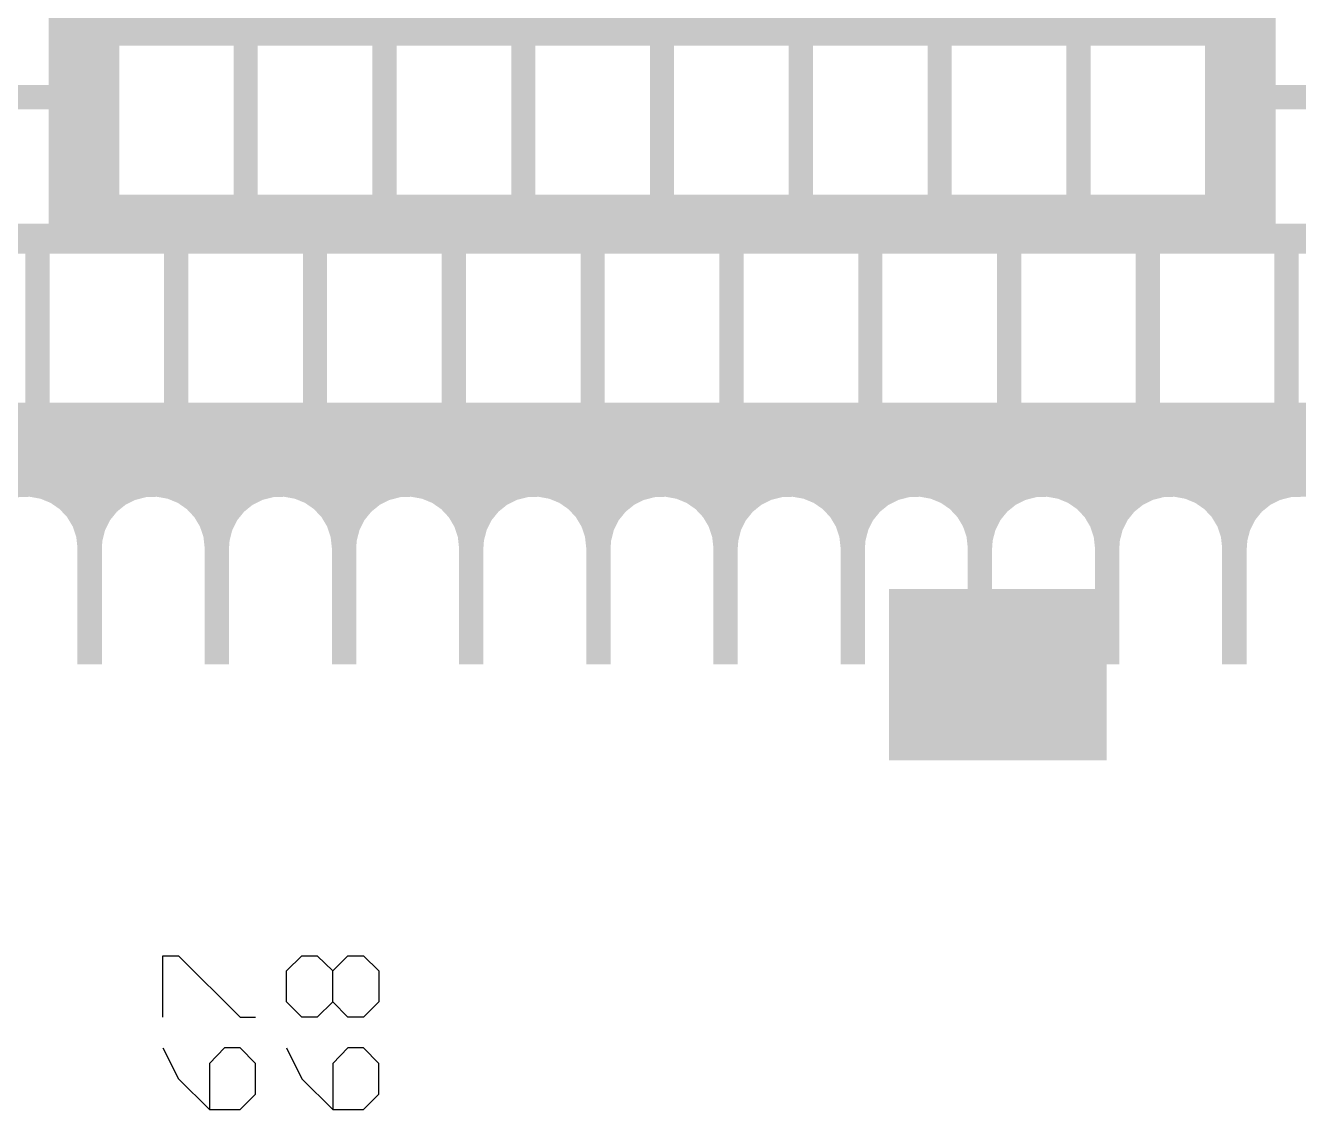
# Model space of a CAD drawing. Extents: x 0 to 3.48, y -0.08 to 2.34.
# Drawn here: x 1.234 to 1.6674, y 1.1673 to 1.5365 of the extents above; entities that cross this region are included whole.
import ezdxf

# ---------------------------------------------------------------- set-up
doc = ezdxf.new("R2010")
doc.units = 0
doc.layers.add('GBS', color=7, linetype='Continuous')
doc.layers.add('GTO', color=7, linetype='Continuous')

msp = doc.modelspace()

# ---------------------------------------------------------------- linework, layer by layer
at = {"layer": 'GBS'}
for points in [[(1.52795, 1.28625), (1.52795, 1.34455), (1.60205, 1.28625), (1.60205, 1.34455)], [(1.52796, 1.34455), (1.52796, 1.34455), (1.60205, 1.34455), (1.52796, 1.34455)]]:
    msp.add_solid(points, dxfattribs=at)
at = {"layer": 'GTO'}
for points in [[(1.2808, 1.1988), (1.2808, 1.2197), (1.2861, 1.2197), (1.3071, 1.1988), (1.3123, 1.1988)], [(1.3281, 1.1988), (1.3229, 1.204), (1.3229, 1.2145), (1.3281, 1.2197), (1.3333, 1.2197), (1.3386, 1.2145), (1.3438, 1.2197), (1.3491, 1.2197), (1.3543, 1.2145), (1.3543, 1.204), (1.3491, 1.1988), (1.3438, 1.1988), (1.3386, 1.204), (1.3333, 1.1988), (1.3281, 1.1988)], [(1.3386, 1.204), (1.3386, 1.2145)], [(1.2808, 1.1883), (1.2861, 1.1778), (1.2966, 1.1673), (1.3071, 1.1673), (1.3123, 1.1725), (1.3123, 1.183), (1.3071, 1.1883), (1.3018, 1.1883), (1.2966, 1.183), (1.2966, 1.1673)], [(1.3229, 1.1883), (1.3281, 1.1778), (1.3386, 1.1673), (1.3491, 1.1673), (1.3543, 1.1725), (1.3543, 1.183), (1.3491, 1.1883), (1.3438, 1.1883), (1.3386, 1.183), (1.3386, 1.1673)]]:
    msp.add_lwpolyline(points, dxfattribs=at)
for points in [[(1.24188, 1.52968), (1.24188, 1.55529), (1.65963, 1.52968), (1.65963, 1.55529)], [(1.24188, 1.52967), (1.24188, 1.52968), (1.2659, 1.52967), (1.26591, 1.52968)], [(1.24188, 1.51631), (1.24188, 1.52967), (1.2659, 1.51631), (1.2659, 1.52967)], [(1.3049, 1.52967), (1.30489, 1.52968), (1.3131, 1.52967), (1.31311, 1.52968)], [(1.3049, 1.47893), (1.3049, 1.52967), (1.3131, 1.47893), (1.3131, 1.52967)], [(1.3521, 1.52967), (1.35209, 1.52968), (1.3604, 1.52967), (1.36041, 1.52968)], [(1.3521, 1.47893), (1.3521, 1.52967), (1.3604, 1.47893), (1.3604, 1.52967)], [(1.3994, 1.52967), (1.39939, 1.52968), (1.4076, 1.52967), (1.40761, 1.52968)], [(1.3994, 1.47893), (1.3994, 1.52967), (1.4076, 1.47893), (1.4076, 1.52967)], [(1.4466, 1.52967), (1.44659, 1.52968), (1.4548, 1.52967), (1.45481, 1.52968)], [(1.4466, 1.47893), (1.4466, 1.52967), (1.4548, 1.47893), (1.4548, 1.52967)], [(1.4938, 1.52967), (1.49379, 1.52968), (1.5021, 1.52967), (1.50211, 1.52968)], [(1.4938, 1.47893), (1.4938, 1.52967), (1.5021, 1.47893), (1.5021, 1.52967)], [(1.5411, 1.52967), (1.54109, 1.52968), (1.5493, 1.52967), (1.54931, 1.52968)], [(1.5411, 1.47893), (1.5411, 1.52967), (1.5493, 1.47893), (1.5493, 1.52967)], [(1.5883, 1.52967), (1.58829, 1.52968), (1.5966, 1.52967), (1.59661, 1.52968)], [(1.5883, 1.47893), (1.5883, 1.52967), (1.5966, 1.47893), (1.5966, 1.52967)], [(1.63559, 1.52968), (1.59661, 1.52968), (1.65963, 1.52968)], [(1.6356, 1.52967), (1.63559, 1.52968), (1.65963, 1.52967), (1.65963, 1.52968)], [(1.6356, 1.51631), (1.6356, 1.52967), (1.65963, 1.51631), (1.65963, 1.52967)], [(1.15011, 1.51565), (1.14854, 1.5163), (1.2659, 1.51565), (1.2659, 1.5163)], [(1.14854, 1.5163), (1.14854, 1.5163), (1.24187, 1.5163), (1.19113, 1.5163)], [(1.15318, 1.51351), (1.15011, 1.51565), (1.2659, 1.51351), (1.2659, 1.51565)], [(1.15572, 1.51078), (1.15318, 1.51351), (1.2659, 1.51078), (1.2659, 1.51351)], [(1.24187, 1.5163), (1.24188, 1.51631), (1.2659, 1.5163), (1.2659, 1.51631)], [(1.6356, 1.5163), (1.6356, 1.51631), (1.65963, 1.5163), (1.65963, 1.51631)], [(1.6356, 1.51622), (1.6356, 1.5163), (1.75244, 1.51622), (1.75267, 1.5163)], [(1.6356, 1.5163), (1.6356, 1.5163), (1.71037, 1.5163), (1.65963, 1.5163)], [(1.6356, 1.51432), (1.6356, 1.51622), (1.74923, 1.51432), (1.75244, 1.51622)], [(1.6356, 1.51178), (1.6356, 1.51432), (1.74649, 1.51178), (1.74923, 1.51432)], [(1.15736, 1.508), (1.15572, 1.51078), (1.2659, 1.508), (1.2659, 1.51078)], [(1.6356, 1.50871), (1.6356, 1.51178), (1.74435, 1.50871), (1.74649, 1.51178)], [(1.6356, 1.508), (1.6356, 1.50871), (1.74406, 1.508), (1.74435, 1.50871)], [(1.24188, 1.50799), (1.24187, 1.508), (1.2659, 1.50799), (1.2659, 1.508)], [(1.24188, 1.47893), (1.24188, 1.50799), (1.2659, 1.47893), (1.2659, 1.50799)], [(1.6356, 1.50799), (1.6356, 1.508), (1.65963, 1.50799), (1.65963, 1.508)], [(1.6356, 1.47893), (1.6356, 1.50799), (1.65963, 1.47893), (1.65963, 1.50799)], [(1.24188, 1.46901), (1.24188, 1.47893), (1.65963, 1.46901), (1.65963, 1.47893)], [(1.24188, 1.47893), (1.24188, 1.47893), (1.30489, 1.47893), (1.26591, 1.47893)], [(1.24188, 1.47893), (1.24188, 1.47893), (1.26591, 1.47893), (1.2659, 1.47893)], [(1.30489, 1.47893), (1.30489, 1.47893), (1.35209, 1.47893), (1.31311, 1.47893)], [(1.30489, 1.47893), (1.3049, 1.47893), (1.31311, 1.47893), (1.3131, 1.47893)], [(1.35209, 1.47893), (1.35209, 1.47893), (1.39939, 1.47893), (1.36041, 1.47893)], [(1.35209, 1.47893), (1.3521, 1.47893), (1.36041, 1.47893), (1.3604, 1.47893)], [(1.39939, 1.47893), (1.39939, 1.47893), (1.44659, 1.47893), (1.40761, 1.47893)], [(1.39939, 1.47893), (1.3994, 1.47893), (1.40761, 1.47893), (1.4076, 1.47893)], [(1.44659, 1.47893), (1.44659, 1.47893), (1.49379, 1.47893), (1.45481, 1.47893)], [(1.44659, 1.47893), (1.4466, 1.47893), (1.45481, 1.47893), (1.4548, 1.47893)], [(1.49379, 1.47893), (1.49379, 1.47893), (1.54109, 1.47893), (1.50211, 1.47893)], [(1.49379, 1.47893), (1.4938, 1.47893), (1.50211, 1.47893), (1.5021, 1.47893)], [(1.54109, 1.47893), (1.54109, 1.47893), (1.58829, 1.47893), (1.54931, 1.47893)], [(1.54109, 1.47893), (1.5411, 1.47893), (1.54931, 1.47893), (1.5493, 1.47893)], [(1.58829, 1.47893), (1.58829, 1.47893), (1.63559, 1.47893), (1.59661, 1.47893)], [(1.58829, 1.47893), (1.5883, 1.47893), (1.59661, 1.47893), (1.5966, 1.47893)], [(1.15479, 1.46848), (1.1543, 1.469), (1.74649, 1.46848), (1.74705, 1.469)], [(1.1543, 1.469), (1.1543, 1.469), (1.24187, 1.469), (1.19113, 1.469)], [(1.15572, 1.46748), (1.15479, 1.46848), (1.74579, 1.46748), (1.74649, 1.46848)], [(1.15694, 1.46541), (1.15572, 1.46748), (1.74435, 1.46541), (1.74579, 1.46748)], [(1.15762, 1.46426), (1.15694, 1.46541), (1.74388, 1.46426), (1.74435, 1.46541)], [(1.24187, 1.469), (1.24188, 1.46901), (1.65963, 1.469), (1.65963, 1.46901)], [(1.24187, 1.469), (1.24187, 1.469), (1.71037, 1.469), (1.65963, 1.469)], [(1.15839, 1.46196), (1.15762, 1.46426), (1.74292, 1.46196), (1.74388, 1.46426)], [(1.1588, 1.46071), (1.15839, 1.46196), (1.74269, 1.46071), (1.74292, 1.46196)], [(1.15901, 1.45878), (1.1588, 1.46071), (1.74234, 1.45878), (1.74269, 1.46071)], [(1.234, 1.45877), (1.23399, 1.45878), (1.2422, 1.45877), (1.24221, 1.45878)], [(1.234, 1.40803), (1.234, 1.45877), (1.2422, 1.40803), (1.2422, 1.45877)], [(1.2812, 1.45877), (1.28119, 1.45878), (1.2895, 1.45877), (1.28951, 1.45878)], [(1.2812, 1.40803), (1.2812, 1.45877), (1.2895, 1.40803), (1.2895, 1.45877)], [(1.3285, 1.45877), (1.32849, 1.45878), (1.3367, 1.45877), (1.33671, 1.45878)], [(1.3285, 1.40803), (1.3285, 1.45877), (1.3367, 1.40803), (1.3367, 1.45877)], [(1.3757, 1.45877), (1.37569, 1.45878), (1.384, 1.45877), (1.38401, 1.45878)], [(1.3757, 1.40803), (1.3757, 1.45877), (1.384, 1.40803), (1.384, 1.45877)], [(1.423, 1.45877), (1.42299, 1.45878), (1.4312, 1.45877), (1.43121, 1.45878)], [(1.423, 1.40803), (1.423, 1.45877), (1.4312, 1.40803), (1.4312, 1.45877)], [(1.4702, 1.45877), (1.47019, 1.45878), (1.4785, 1.45877), (1.47851, 1.45878)], [(1.4702, 1.40803), (1.4702, 1.45877), (1.4785, 1.40803), (1.4785, 1.45877)], [(1.5175, 1.45877), (1.51749, 1.45878), (1.5257, 1.45877), (1.52571, 1.45878)], [(1.5175, 1.40803), (1.5175, 1.45877), (1.5257, 1.40803), (1.5257, 1.45877)], [(1.5647, 1.45877), (1.56469, 1.45878), (1.573, 1.45877), (1.57301, 1.45878)], [(1.5647, 1.40803), (1.5647, 1.45877), (1.573, 1.40803), (1.573, 1.45877)], [(1.612, 1.45877), (1.61199, 1.45878), (1.6202, 1.45877), (1.62021, 1.45878)], [(1.612, 1.40803), (1.612, 1.45877), (1.6202, 1.40803), (1.6202, 1.45877)], [(1.6592, 1.45877), (1.65919, 1.45878), (1.6674, 1.45877), (1.66741, 1.45878)], [(1.6592, 1.40803), (1.6592, 1.45877), (1.6674, 1.40803), (1.6674, 1.45877)], [(1.15561, 1.40322), (1.15705, 1.40529), (1.74568, 1.40322), (1.74446, 1.40529)], [(1.15705, 1.40529), (1.15753, 1.40644), (1.74446, 1.40529), (1.74378, 1.40644)], [(1.15753, 1.40644), (1.15819, 1.40803), (1.74378, 1.40644), (1.74325, 1.40803)], [(1.23399, 1.40803), (1.23399, 1.40803), (1.28119, 1.40803), (1.24221, 1.40803)], [(1.23399, 1.40803), (1.234, 1.40803), (1.24221, 1.40803), (1.2422, 1.40803)], [(1.28119, 1.40803), (1.28119, 1.40803), (1.32849, 1.40803), (1.28951, 1.40803)], [(1.28119, 1.40803), (1.2812, 1.40803), (1.28951, 1.40803), (1.2895, 1.40803)], [(1.32849, 1.40803), (1.32849, 1.40803), (1.37569, 1.40803), (1.33671, 1.40803)], [(1.32849, 1.40803), (1.3285, 1.40803), (1.33671, 1.40803), (1.3367, 1.40803)], [(1.37569, 1.40803), (1.37569, 1.40803), (1.42299, 1.40803), (1.38401, 1.40803)], [(1.37569, 1.40803), (1.3757, 1.40803), (1.38401, 1.40803), (1.384, 1.40803)], [(1.42299, 1.40803), (1.42299, 1.40803), (1.47019, 1.40803), (1.43121, 1.40803)], [(1.42299, 1.40803), (1.423, 1.40803), (1.43121, 1.40803), (1.4312, 1.40803)], [(1.47019, 1.40803), (1.47019, 1.40803), (1.51749, 1.40803), (1.47851, 1.40803)], [(1.47019, 1.40803), (1.4702, 1.40803), (1.47851, 1.40803), (1.4785, 1.40803)], [(1.51749, 1.40803), (1.51749, 1.40803), (1.56469, 1.40803), (1.52571, 1.40803)], [(1.51749, 1.40803), (1.5175, 1.40803), (1.52571, 1.40803), (1.5257, 1.40803)], [(1.56469, 1.40803), (1.56469, 1.40803), (1.61199, 1.40803), (1.57301, 1.40803)], [(1.56469, 1.40803), (1.5647, 1.40803), (1.57301, 1.40803), (1.573, 1.40803)], [(1.61199, 1.40803), (1.61199, 1.40803), (1.65919, 1.40803), (1.62021, 1.40803)], [(1.61199, 1.40803), (1.612, 1.40803), (1.62021, 1.40803), (1.6202, 1.40803)], [(1.65919, 1.40803), (1.65919, 1.40803), (1.70639, 1.40803), (1.66741, 1.40803)], [(1.65919, 1.40803), (1.6592, 1.40803), (1.66741, 1.40803), (1.6674, 1.40803)], [(1.15218, 1.39968), (1.15304, 1.40049), (1.74938, 1.39968), (1.74823, 1.40049)], [(1.15304, 1.40049), (1.15491, 1.40222), (1.74823, 1.40049), (1.74661, 1.40222)], [(1.15491, 1.40222), (1.15561, 1.40322), (1.74661, 1.40222), (1.74568, 1.40322)], [(1.10825, 1.376), (1.10825, 1.3962), (1.80115, 1.376), (1.80115, 1.3962)], [(1.10825, 1.3962), (1.10825, 1.3962), (1.80115, 1.3962), (1.7597, 1.3962)], [(1.1417, 1.3962), (1.14214, 1.39625), (1.7597, 1.3962), (1.75842, 1.39625)], [(1.14214, 1.39625), (1.14542, 1.3966), (1.75842, 1.39625), (1.75649, 1.3966)], [(1.14542, 1.3966), (1.14638, 1.39692), (1.75649, 1.3966), (1.75474, 1.39692)], [(1.14638, 1.39692), (1.14896, 1.39778), (1.75474, 1.39692), (1.75268, 1.39778)], [(1.14896, 1.39778), (1.14993, 1.39835), (1.75268, 1.39778), (1.75129, 1.39835)], [(1.14993, 1.39835), (1.15218, 1.39968), (1.75129, 1.39835), (1.74938, 1.39968)], [(1.1929, 1.37587), (1.19213, 1.376), (1.2317, 1.37587), (1.23543, 1.376)], [(1.23619, 1.37587), (1.23543, 1.376), (1.275, 1.37587), (1.27873, 1.376)], [(1.23911, 1.37534), (1.23619, 1.37587), (1.27296, 1.37534), (1.275, 1.37587)], [(1.24009, 1.37494), (1.23911, 1.37534), (1.27138, 1.37494), (1.27296, 1.37534)], [(1.24256, 1.37392), (1.24009, 1.37494), (1.26934, 1.37392), (1.27138, 1.37494)], [(1.2795, 1.37587), (1.27873, 1.376), (1.3183, 1.37587), (1.32203, 1.376)], [(1.28241, 1.37534), (1.2795, 1.37587), (1.31626, 1.37534), (1.3183, 1.37587)], [(1.28339, 1.37494), (1.28241, 1.37534), (1.31468, 1.37494), (1.31626, 1.37534)], [(1.28586, 1.37392), (1.28339, 1.37494), (1.31264, 1.37392), (1.31468, 1.37494)], [(1.32279, 1.37587), (1.32203, 1.376), (1.3616, 1.37587), (1.36533, 1.376)], [(1.32571, 1.37534), (1.32279, 1.37587), (1.35956, 1.37534), (1.3616, 1.37587)], [(1.32669, 1.37494), (1.32571, 1.37534), (1.35798, 1.37494), (1.35956, 1.37534)], [(1.32916, 1.37392), (1.32669, 1.37494), (1.35594, 1.37392), (1.35798, 1.37494)], [(1.3661, 1.37587), (1.36533, 1.376), (1.4049, 1.37587), (1.40863, 1.376)], [(1.36901, 1.37534), (1.3661, 1.37587), (1.40286, 1.37534), (1.4049, 1.37587)], [(1.36999, 1.37494), (1.36901, 1.37534), (1.40128, 1.37494), (1.40286, 1.37534)], [(1.37246, 1.37392), (1.36999, 1.37494), (1.39924, 1.37392), (1.40128, 1.37494)], [(1.40939, 1.37587), (1.40863, 1.376), (1.4482, 1.37587), (1.45193, 1.376)], [(1.41231, 1.37534), (1.40939, 1.37587), (1.44616, 1.37534), (1.4482, 1.37587)], [(1.41329, 1.37494), (1.41231, 1.37534), (1.44458, 1.37494), (1.44616, 1.37534)], [(1.41576, 1.37392), (1.41329, 1.37494), (1.44254, 1.37392), (1.44458, 1.37494)], [(1.4527, 1.37587), (1.45193, 1.376), (1.4915, 1.37587), (1.49523, 1.376)], [(1.45561, 1.37534), (1.4527, 1.37587), (1.48946, 1.37534), (1.4915, 1.37587)], [(1.45659, 1.37494), (1.45561, 1.37534), (1.48788, 1.37494), (1.48946, 1.37534)], [(1.45906, 1.37392), (1.45659, 1.37494), (1.48584, 1.37392), (1.48788, 1.37494)], [(1.49599, 1.37587), (1.49523, 1.376), (1.5348, 1.37587), (1.53853, 1.376)], [(1.49891, 1.37534), (1.49599, 1.37587), (1.53276, 1.37534), (1.5348, 1.37587)], [(1.49989, 1.37494), (1.49891, 1.37534), (1.53118, 1.37494), (1.53276, 1.37534)], [(1.50236, 1.37392), (1.49989, 1.37494), (1.52914, 1.37392), (1.53118, 1.37494)], [(1.5393, 1.37587), (1.53853, 1.376), (1.5781, 1.37587), (1.58183, 1.376)], [(1.54221, 1.37534), (1.5393, 1.37587), (1.57606, 1.37534), (1.5781, 1.37587)], [(1.54319, 1.37494), (1.54221, 1.37534), (1.57448, 1.37494), (1.57606, 1.37534)], [(1.54566, 1.37392), (1.54319, 1.37494), (1.57244, 1.37392), (1.57448, 1.37494)], [(1.58259, 1.37587), (1.58183, 1.376), (1.6214, 1.37587), (1.62513, 1.376)], [(1.58551, 1.37534), (1.58259, 1.37587), (1.61936, 1.37534), (1.6214, 1.37587)], [(1.58649, 1.37494), (1.58551, 1.37534), (1.61778, 1.37494), (1.61936, 1.37534)], [(1.58896, 1.37392), (1.58649, 1.37494), (1.61574, 1.37392), (1.61778, 1.37494)], [(1.6259, 1.37587), (1.62513, 1.376), (1.6648, 1.37587), (1.66853, 1.376)], [(1.62881, 1.37534), (1.6259, 1.37587), (1.66276, 1.37534), (1.6648, 1.37587)], [(1.62979, 1.37494), (1.62881, 1.37534), (1.66118, 1.37494), (1.66276, 1.37534)], [(1.63226, 1.37392), (1.62979, 1.37494), (1.65914, 1.37392), (1.66118, 1.37494)], [(1.24351, 1.37327), (1.24256, 1.37392), (1.26804, 1.37327), (1.26934, 1.37392)], [(1.24564, 1.37179), (1.24351, 1.37327), (1.26621, 1.37179), (1.26804, 1.37327)], [(1.24645, 1.37092), (1.24564, 1.37179), (1.26513, 1.37092), (1.26621, 1.37179)], [(1.24819, 1.36906), (1.24645, 1.37092), (1.26363, 1.36906), (1.26513, 1.37092)], [(1.28681, 1.37327), (1.28586, 1.37392), (1.31134, 1.37327), (1.31264, 1.37392)], [(1.28894, 1.37179), (1.28681, 1.37327), (1.30951, 1.37179), (1.31134, 1.37327)], [(1.28975, 1.37092), (1.28894, 1.37179), (1.30843, 1.37092), (1.30951, 1.37179)], [(1.29149, 1.36906), (1.28975, 1.37092), (1.30693, 1.36906), (1.30843, 1.37092)], [(1.33011, 1.37327), (1.32916, 1.37392), (1.35464, 1.37327), (1.35594, 1.37392)], [(1.33224, 1.37179), (1.33011, 1.37327), (1.35281, 1.37179), (1.35464, 1.37327)], [(1.33305, 1.37092), (1.33224, 1.37179), (1.35173, 1.37092), (1.35281, 1.37179)], [(1.33479, 1.36906), (1.33305, 1.37092), (1.35023, 1.36906), (1.35173, 1.37092)], [(1.37341, 1.37327), (1.37246, 1.37392), (1.39794, 1.37327), (1.39924, 1.37392)], [(1.37554, 1.37179), (1.37341, 1.37327), (1.39611, 1.37179), (1.39794, 1.37327)], [(1.37635, 1.37092), (1.37554, 1.37179), (1.39503, 1.37092), (1.39611, 1.37179)], [(1.37809, 1.36906), (1.37635, 1.37092), (1.39353, 1.36906), (1.39503, 1.37092)], [(1.41671, 1.37327), (1.41576, 1.37392), (1.44124, 1.37327), (1.44254, 1.37392)], [(1.41884, 1.37179), (1.41671, 1.37327), (1.43941, 1.37179), (1.44124, 1.37327)], [(1.41965, 1.37092), (1.41884, 1.37179), (1.43833, 1.37092), (1.43941, 1.37179)], [(1.42139, 1.36906), (1.41965, 1.37092), (1.43683, 1.36906), (1.43833, 1.37092)], [(1.46001, 1.37327), (1.45906, 1.37392), (1.48454, 1.37327), (1.48584, 1.37392)], [(1.46214, 1.37179), (1.46001, 1.37327), (1.48271, 1.37179), (1.48454, 1.37327)], [(1.46295, 1.37092), (1.46214, 1.37179), (1.48163, 1.37092), (1.48271, 1.37179)], [(1.46469, 1.36906), (1.46295, 1.37092), (1.48013, 1.36906), (1.48163, 1.37092)], [(1.50331, 1.37327), (1.50236, 1.37392), (1.52784, 1.37327), (1.52914, 1.37392)], [(1.50544, 1.37179), (1.50331, 1.37327), (1.52601, 1.37179), (1.52784, 1.37327)], [(1.50625, 1.37092), (1.50544, 1.37179), (1.52493, 1.37092), (1.52601, 1.37179)], [(1.50799, 1.36906), (1.50625, 1.37092), (1.52343, 1.36906), (1.52493, 1.37092)], [(1.54661, 1.37327), (1.54566, 1.37392), (1.57114, 1.37327), (1.57244, 1.37392)], [(1.54874, 1.37179), (1.54661, 1.37327), (1.56931, 1.37179), (1.57114, 1.37327)], [(1.54955, 1.37092), (1.54874, 1.37179), (1.56823, 1.37092), (1.56931, 1.37179)], [(1.55129, 1.36906), (1.54955, 1.37092), (1.56673, 1.36906), (1.56823, 1.37092)], [(1.58991, 1.37327), (1.58896, 1.37392), (1.61444, 1.37327), (1.61574, 1.37392)], [(1.59204, 1.37179), (1.58991, 1.37327), (1.61261, 1.37179), (1.61444, 1.37327)], [(1.59285, 1.37092), (1.59204, 1.37179), (1.61153, 1.37092), (1.61261, 1.37179)], [(1.59459, 1.36906), (1.59285, 1.37092), (1.61003, 1.36906), (1.61153, 1.37092)], [(1.63321, 1.37327), (1.63226, 1.37392), (1.65784, 1.37327), (1.65914, 1.37392)], [(1.63534, 1.37179), (1.63321, 1.37327), (1.65601, 1.37179), (1.65784, 1.37327)], [(1.63615, 1.37092), (1.63534, 1.37179), (1.65493, 1.37092), (1.65601, 1.37179)], [(1.63789, 1.36906), (1.63615, 1.37092), (1.65343, 1.36906), (1.65493, 1.37092)], [(1.24881, 1.36802), (1.24819, 1.36906), (1.26278, 1.36802), (1.26363, 1.36906)], [(1.2501, 1.36586), (1.24881, 1.36802), (1.2617, 1.36586), (1.26278, 1.36802)], [(1.2505, 1.36468), (1.2501, 1.36586), (1.26111, 1.36468), (1.2617, 1.36586)], [(1.29211, 1.36802), (1.29149, 1.36906), (1.30608, 1.36802), (1.30693, 1.36906)], [(1.2934, 1.36586), (1.29211, 1.36802), (1.305, 1.36586), (1.30608, 1.36802)], [(1.2938, 1.36468), (1.2934, 1.36586), (1.30441, 1.36468), (1.305, 1.36586)], [(1.33541, 1.36802), (1.33479, 1.36906), (1.34938, 1.36802), (1.35023, 1.36906)], [(1.3367, 1.36586), (1.33541, 1.36802), (1.3483, 1.36586), (1.34938, 1.36802)], [(1.3371, 1.36468), (1.3367, 1.36586), (1.34771, 1.36468), (1.3483, 1.36586)], [(1.37871, 1.36802), (1.37809, 1.36906), (1.39268, 1.36802), (1.39353, 1.36906)], [(1.38, 1.36586), (1.37871, 1.36802), (1.3916, 1.36586), (1.39268, 1.36802)], [(1.3804, 1.36468), (1.38, 1.36586), (1.39101, 1.36468), (1.3916, 1.36586)], [(1.42201, 1.36802), (1.42139, 1.36906), (1.43598, 1.36802), (1.43683, 1.36906)], [(1.4233, 1.36586), (1.42201, 1.36802), (1.4349, 1.36586), (1.43598, 1.36802)], [(1.4237, 1.36468), (1.4233, 1.36586), (1.43431, 1.36468), (1.4349, 1.36586)], [(1.46531, 1.36802), (1.46469, 1.36906), (1.47928, 1.36802), (1.48013, 1.36906)], [(1.4666, 1.36586), (1.46531, 1.36802), (1.4782, 1.36586), (1.47928, 1.36802)], [(1.467, 1.36468), (1.4666, 1.36586), (1.47761, 1.36468), (1.4782, 1.36586)], [(1.50861, 1.36802), (1.50799, 1.36906), (1.52258, 1.36802), (1.52343, 1.36906)], [(1.5099, 1.36586), (1.50861, 1.36802), (1.5215, 1.36586), (1.52258, 1.36802)], [(1.5103, 1.36468), (1.5099, 1.36586), (1.52091, 1.36468), (1.5215, 1.36586)], [(1.55191, 1.36802), (1.55129, 1.36906), (1.56588, 1.36802), (1.56673, 1.36906)], [(1.5532, 1.36586), (1.55191, 1.36802), (1.5648, 1.36586), (1.56588, 1.36802)], [(1.5536, 1.36468), (1.5532, 1.36586), (1.56421, 1.36468), (1.5648, 1.36586)], [(1.59521, 1.36802), (1.59459, 1.36906), (1.60918, 1.36802), (1.61003, 1.36906)], [(1.5965, 1.36586), (1.59521, 1.36802), (1.6081, 1.36586), (1.60918, 1.36802)], [(1.5969, 1.36468), (1.5965, 1.36586), (1.60751, 1.36468), (1.6081, 1.36586)], [(1.63851, 1.36802), (1.63789, 1.36906), (1.65258, 1.36802), (1.65343, 1.36906)], [(1.6398, 1.36586), (1.63851, 1.36802), (1.6515, 1.36586), (1.65258, 1.36802)], [(1.6402, 1.36468), (1.6398, 1.36586), (1.65091, 1.36468), (1.6515, 1.36586)], [(1.25129, 1.36231), (1.2505, 1.36468), (1.2605, 1.36231), (1.26111, 1.36468)], [(1.25143, 1.36106), (1.25129, 1.36231), (1.26018, 1.36106), (1.2605, 1.36231)], [(1.2517, 1.3586), (1.25143, 1.36106), (1.26, 1.3586), (1.26018, 1.36106)], [(1.29459, 1.36231), (1.2938, 1.36468), (1.3038, 1.36231), (1.30441, 1.36468)], [(1.29473, 1.36106), (1.29459, 1.36231), (1.30348, 1.36106), (1.3038, 1.36231)], [(1.295, 1.3586), (1.29473, 1.36106), (1.3033, 1.3586), (1.30348, 1.36106)], [(1.33789, 1.36231), (1.3371, 1.36468), (1.3471, 1.36231), (1.34771, 1.36468)], [(1.33803, 1.36106), (1.33789, 1.36231), (1.34678, 1.36106), (1.3471, 1.36231)], [(1.3383, 1.3586), (1.33803, 1.36106), (1.3466, 1.3586), (1.34678, 1.36106)], [(1.38119, 1.36231), (1.3804, 1.36468), (1.3904, 1.36231), (1.39101, 1.36468)], [(1.38133, 1.36106), (1.38119, 1.36231), (1.39008, 1.36106), (1.3904, 1.36231)], [(1.3816, 1.3586), (1.38133, 1.36106), (1.3899, 1.3586), (1.39008, 1.36106)], [(1.42449, 1.36231), (1.4237, 1.36468), (1.4337, 1.36231), (1.43431, 1.36468)], [(1.42463, 1.36106), (1.42449, 1.36231), (1.43338, 1.36106), (1.4337, 1.36231)], [(1.4249, 1.3586), (1.42463, 1.36106), (1.4332, 1.3586), (1.43338, 1.36106)], [(1.46779, 1.36231), (1.467, 1.36468), (1.477, 1.36231), (1.47761, 1.36468)], [(1.46793, 1.36106), (1.46779, 1.36231), (1.47668, 1.36106), (1.477, 1.36231)], [(1.4682, 1.3586), (1.46793, 1.36106), (1.4765, 1.3586), (1.47668, 1.36106)], [(1.51109, 1.36231), (1.5103, 1.36468), (1.5203, 1.36231), (1.52091, 1.36468)], [(1.51123, 1.36106), (1.51109, 1.36231), (1.51998, 1.36106), (1.5203, 1.36231)], [(1.5115, 1.3586), (1.51123, 1.36106), (1.5198, 1.3586), (1.51998, 1.36106)], [(1.55439, 1.36231), (1.5536, 1.36468), (1.5636, 1.36231), (1.56421, 1.36468)], [(1.55453, 1.36106), (1.55439, 1.36231), (1.56328, 1.36106), (1.5636, 1.36231)], [(1.5548, 1.3586), (1.55453, 1.36106), (1.5631, 1.3586), (1.56328, 1.36106)], [(1.59769, 1.36231), (1.5969, 1.36468), (1.6069, 1.36231), (1.60751, 1.36468)], [(1.59783, 1.36106), (1.59769, 1.36231), (1.60658, 1.36106), (1.6069, 1.36231)], [(1.5981, 1.3586), (1.59783, 1.36106), (1.6064, 1.3586), (1.60658, 1.36106)], [(1.64099, 1.36231), (1.6402, 1.36468), (1.6503, 1.36231), (1.65091, 1.36468)], [(1.64113, 1.36106), (1.64099, 1.36231), (1.64998, 1.36106), (1.6503, 1.36231)], [(1.6414, 1.3586), (1.64113, 1.36106), (1.6498, 1.3586), (1.64998, 1.36106)], [(1.2517, 1.31895), (1.2517, 1.3586), (1.26, 1.31895), (1.26, 1.3586)], [(1.295, 1.31895), (1.295, 1.3586), (1.3033, 1.31895), (1.3033, 1.3586)], [(1.3383, 1.31895), (1.3383, 1.3586), (1.3466, 1.31895), (1.3466, 1.3586)], [(1.3816, 1.31895), (1.3816, 1.3586), (1.3899, 1.31895), (1.3899, 1.3586)], [(1.4249, 1.31895), (1.4249, 1.3586), (1.4332, 1.31895), (1.4332, 1.3586)], [(1.4682, 1.31895), (1.4682, 1.3586), (1.4765, 1.31895), (1.4765, 1.3586)], [(1.5115, 1.31895), (1.5115, 1.3586), (1.5198, 1.31895), (1.5198, 1.3586)], [(1.5548, 1.31895), (1.5548, 1.3586), (1.5631, 1.31895), (1.5631, 1.3586)], [(1.5981, 1.31895), (1.5981, 1.3586), (1.6064, 1.31895), (1.6064, 1.3586)], [(1.6414, 1.31895), (1.6414, 1.3586), (1.6498, 1.31895), (1.6498, 1.3586)]]:
    msp.add_solid(points, dxfattribs=at)

doc.saveas('drawing.dxf')
